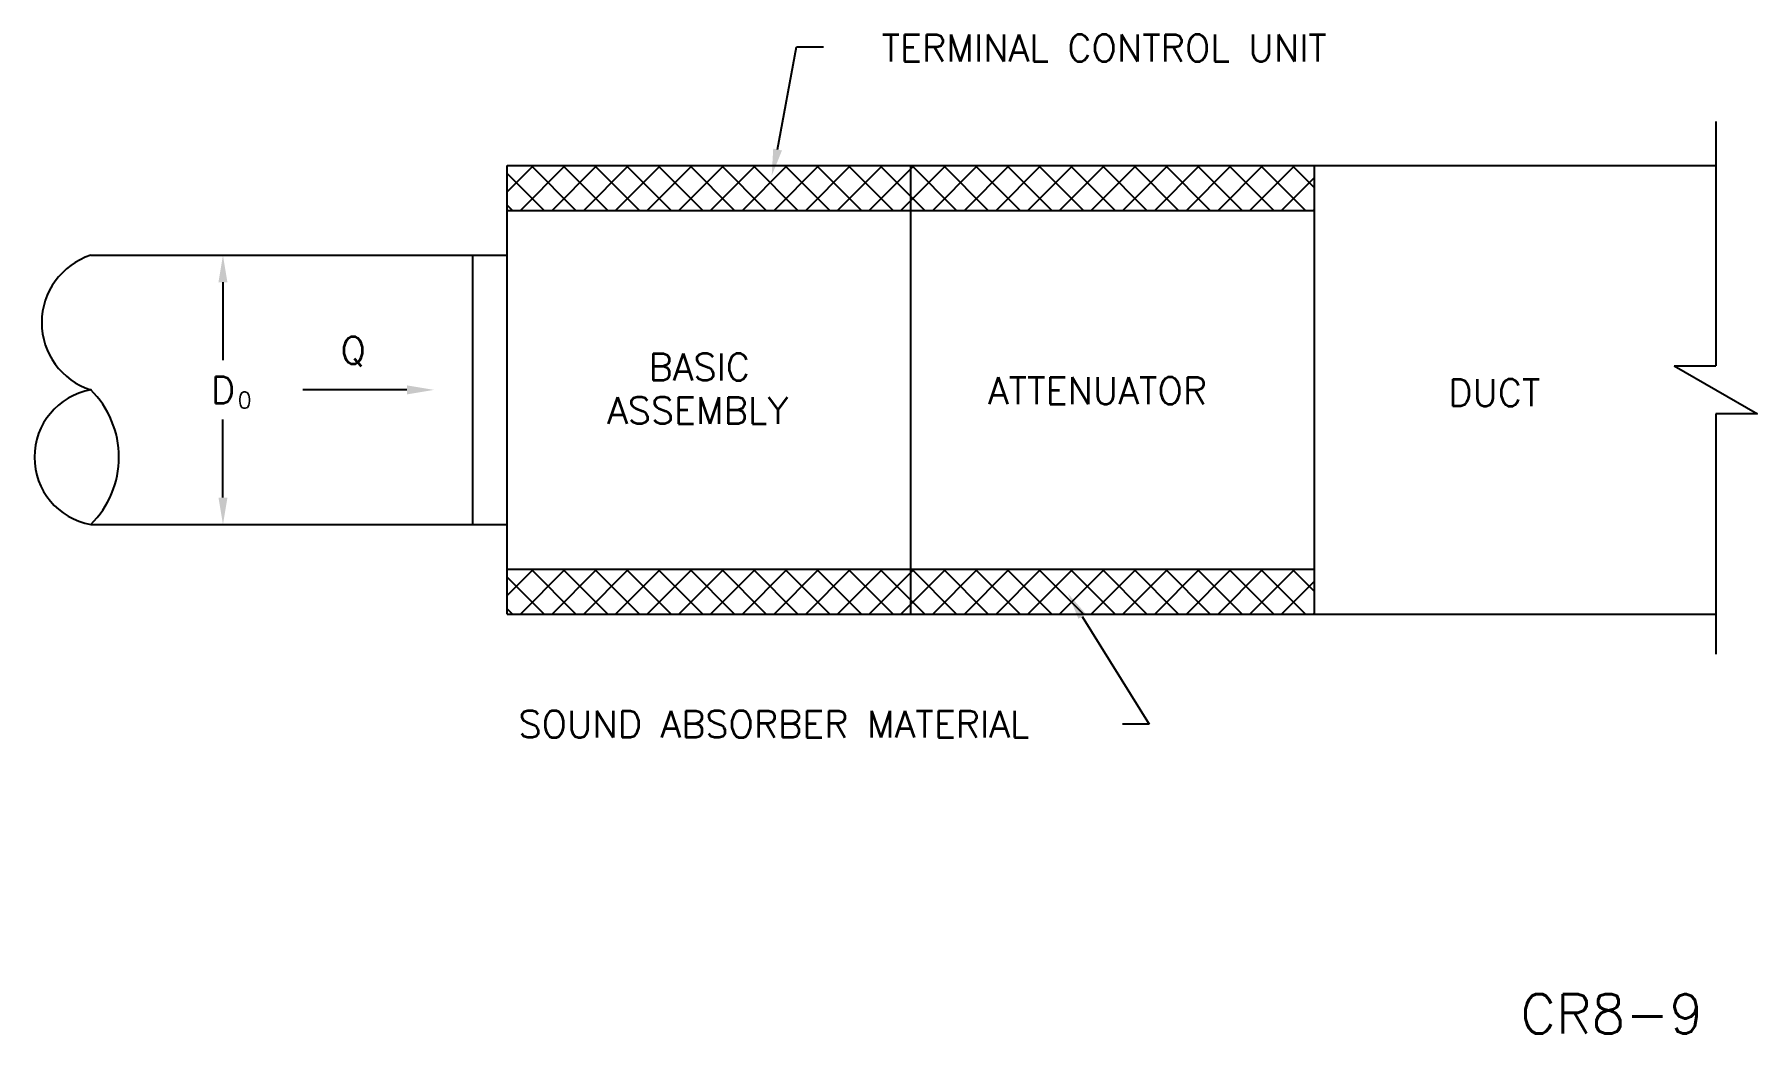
# Model space of a CAD drawing. Extents: x 1.07 to 10.67, y 1.39 to 6.96.
import ezdxf
from ezdxf.enums import TextEntityAlignment as Align

# ---------------------------------------------------------------- set-up
doc = ezdxf.new("R2010")
doc.units = 0
doc.header["$MEASUREMENT"] = 0
doc.layers.get('0').update_dxf_attribs({"linetype": 'CONTINUOUS'})
doc.layers.add('NUMBER', color=7, linetype='CONTINUOUS')
doc.styles.add('ROMANS', font='romans')

msp = doc.modelspace()

# ---------------------------------------------------------------- linework, layer by layer
at = {"color": 0}
for p, q in [((5.2076, 6.3155), (5.3132, 6.8875)), ((5.3132, 6.8875), (5.4632, 6.8875)), ((3.7005, 6.0794), (3.8471, 6.226)), ((3.9071, 5.976), (3.7005, 6.1827)), ((3.7739, 5.976), (4.0239, 6.226)), ((4.0839, 5.976), (3.8339, 6.226)), ((3.9507, 5.976), (4.2007, 6.226)), ((4.2607, 5.976), (4.0107, 6.226)), ((4.1275, 5.976), (4.3775, 6.226)), ((4.4374, 5.976), (4.1874, 6.226)), ((4.3042, 5.976), (4.5542, 6.226)), ((4.6142, 5.976), (4.3642, 6.226)), ((4.481, 5.976), (4.731, 6.226)), ((4.791, 5.976), (4.541, 6.226)), ((4.6578, 5.976), (4.9078, 6.226)), ((4.9678, 5.976), (4.7178, 6.226)), ((4.8346, 5.976), (5.0846, 6.226)), ((5.1446, 5.976), (4.8946, 6.226)), ((5.0113, 5.976), (5.2613, 6.226)), ((5.3213, 5.976), (5.0713, 6.226)), ((5.1881, 5.976), (5.4381, 6.226)), ((5.4981, 5.976), (5.2481, 6.226)), ((5.3649, 5.976), (5.6149, 6.226)), ((5.6749, 5.976), (5.4249, 6.226)), ((5.5417, 5.976), (5.7917, 6.226)), ((5.8517, 5.976), (5.6017, 6.226)), ((5.7185, 5.976), (5.9685, 6.226)), ((6.0284, 5.976), (5.7784, 6.226)), ((5.8952, 5.976), (6.1452, 6.226)), ((6.2052, 5.976), (5.9552, 6.226)), ((6.072, 5.976), (6.322, 6.226)), ((6.382, 5.976), (6.132, 6.226)), ((6.2488, 5.976), (6.4988, 6.226)), ((6.5588, 5.976), (6.3088, 6.226)), ((6.4256, 5.976), (6.6756, 6.226)), ((6.7355, 5.976), (6.4855, 6.226)), ((6.6023, 5.976), (6.8523, 6.226)), ((6.9123, 5.976), (6.6623, 6.226)), ((6.7791, 5.976), (7.0291, 6.226)), ((7.0891, 5.976), (6.8391, 6.226)), ((6.9559, 5.976), (7.2059, 6.226)), ((7.2659, 5.976), (7.0159, 6.226)), ((7.1327, 5.976), (7.3827, 6.226)), ((7.4426, 5.976), (7.1926, 6.226)), ((7.3094, 5.976), (7.5594, 6.226)), ((7.6194, 5.976), (7.3694, 6.226)), ((7.4862, 5.976), (7.7362, 6.226)), ((7.7962, 5.976), (7.5462, 6.226)), ((7.663, 5.976), (7.913, 6.226)), ((7.973, 5.976), (7.723, 6.226)), ((7.8398, 5.976), (8.0898, 6.226)), ((8.1498, 5.976), (7.8998, 6.226)), ((8.0166, 5.976), (8.2005, 6.16)), ((8.2005, 6.1021), (8.0765, 6.226)), ((3.7303, 5.976), (3.7005, 6.0059)), ((8.1933, 5.976), (8.2005, 5.9832)), ((3.7005, 3.8294), (3.8471, 3.976)), ((3.7739, 3.726), (4.0239, 3.976)), ((4.0839, 3.726), (3.8339, 3.976)), ((3.9507, 3.726), (4.2007, 3.976)), ((4.2607, 3.726), (4.0107, 3.976)), ((4.1275, 3.726), (4.3775, 3.976)), ((4.4374, 3.726), (4.1874, 3.976)), ((4.3042, 3.726), (4.5542, 3.976)), ((4.6142, 3.726), (4.3642, 3.976)), ((4.481, 3.726), (4.731, 3.976)), ((4.791, 3.726), (4.541, 3.976)), ((4.6578, 3.726), (4.9078, 3.976)), ((4.9678, 3.726), (4.7178, 3.976)), ((4.8346, 3.726), (5.0846, 3.976)), ((5.1446, 3.726), (4.8946, 3.976)), ((5.0113, 3.726), (5.2613, 3.976)), ((5.3213, 3.726), (5.0713, 3.976)), ((5.1881, 3.726), (5.4381, 3.976)), ((5.4981, 3.726), (5.2481, 3.976)), ((5.3649, 3.726), (5.6149, 3.976)), ((5.6749, 3.726), (5.4249, 3.976)), ((5.5417, 3.726), (5.7917, 3.976)), ((5.8517, 3.726), (5.6017, 3.976)), ((5.7185, 3.726), (5.9685, 3.976)), ((6.0284, 3.726), (5.7784, 3.976)), ((5.8952, 3.726), (6.1452, 3.976)), ((6.2052, 3.726), (5.9552, 3.976)), ((6.072, 3.726), (6.322, 3.976)), ((6.382, 3.726), (6.132, 3.976)), ((6.2488, 3.726), (6.4988, 3.976)), ((6.5588, 3.726), (6.3088, 3.976)), ((6.4256, 3.726), (6.6756, 3.976)), ((6.7355, 3.726), (6.4855, 3.976)), ((6.6023, 3.726), (6.8523, 3.976)), ((6.9123, 3.726), (6.6623, 3.976)), ((6.7791, 3.726), (7.0291, 3.976)), ((7.0891, 3.726), (6.8391, 3.976)), ((6.9559, 3.726), (7.2059, 3.976)), ((7.2659, 3.726), (7.0159, 3.976)), ((7.1327, 3.726), (7.3827, 3.976)), ((7.4426, 3.726), (7.1926, 3.976)), ((7.3094, 3.726), (7.5594, 3.976)), ((7.6194, 3.726), (7.3694, 3.976)), ((7.4862, 3.726), (7.7362, 3.976)), ((7.7962, 3.726), (7.5462, 3.976)), ((7.663, 3.726), (7.913, 3.976)), ((7.973, 3.726), (7.723, 3.976)), ((7.8398, 3.726), (8.0898, 3.976)), ((8.1498, 3.726), (7.8998, 3.976)), ((8.2005, 3.8521), (8.0765, 3.976)), ((3.9071, 3.726), (3.7005, 3.9327)), ((8.0166, 3.726), (8.2005, 3.91)), ((3.7303, 3.726), (3.7005, 3.7559)), ((8.1933, 3.726), (8.2005, 3.7332))]:
    msp.add_line(p, q, dxfattribs=at)
for p, q in [((10.4369, 6.4723), (10.4369, 5.1102)), ((3.7005, 3.726), (3.7005, 6.226)), ((3.7005, 6.226), (9.7005, 6.226)), ((5.9505, 3.726), (5.9505, 6.226)), ((8.2005, 3.726), (8.2005, 6.226)), ((9.7005, 6.226), (10.4369, 6.226)), ((3.7005, 5.976), (8.2005, 5.976)), ((1.3792, 5.726), (3.7005, 5.726)), ((3.5093, 4.226), (3.5093, 5.726)), ((2.1165, 5.576), (2.1165, 5.141)), ((10.2046, 5.1102), (10.6693, 4.8419)), ((10.2046, 5.1102), (10.4369, 5.1102)), ((3.142, 4.976), (2.5619, 4.976)), ((2.1165, 4.376), (2.1165, 4.811)), ((10.6693, 4.8419), (10.4369, 4.8419)), ((10.4369, 4.8419), (10.4369, 3.5024)), ((1.3792, 4.226), (3.7005, 4.226)), ((3.7005, 3.976), (8.2005, 3.976)), ((3.7005, 3.726), (9.7005, 3.726)), ((6.9054, 3.7134), (7.2791, 3.113)), ((9.7005, 3.726), (10.4369, 3.726)), ((7.2791, 3.113), (7.1291, 3.113))]:
    msp.add_line(p, q)
for centre, radius, start, end in [((1.5005, 5.351), 0.3941, 107.92308, 252.07692), ((1.4469, 4.601), 0.3811, 100.24209, 259.75791), ((1.0123, 4.601), 0.5246, 314.36959, 45.63041)]:
    msp.add_arc(centre, radius, start, end)
msp.add_point((1.3792, 4.976))
msp.add_solid([(5.232, 6.3101), (5.1833, 6.321), (5.1748, 6.1692)], dxfattribs=at)
for points in [[(2.0915, 5.576), (2.1415, 5.576), (2.1165, 5.726)], [(3.142, 5.001), (3.142, 4.951), (3.292, 4.976)], [(2.0915, 4.376), (2.1415, 4.376), (2.1165, 4.226)], [(6.9267, 3.7266), (6.8842, 3.7002), (6.8262, 3.8408)]]:
    msp.add_solid(points)

# ---------------------------------------------------------------- texts
at = {"style": 'ROMANS'}
for s, p in [('TERMINAL CONTROL UNIT', (7.0279, 6.8819)), ('D', (2.1165, 4.976))]:
    msp.add_text(s, height=0.15, dxfattribs=at).set_placement(p, align=Align.MIDDLE_CENTER)
for s, height, p in [('Q', 0.15, (2.7714, 5.1217)), ('BASIC', 0.15, (4.488, 5.0291)), ('ATTENUATOR', 0.15, (6.3798, 4.8967)), ('DUCT', 0.15, (8.9453, 4.886)), ('0', 0.09, (2.1985, 4.8743)), ('ASSEMBLY', 0.15, (4.2574, 4.7863)), ('SOUND ABSORBER MATERIAL', 0.15, (3.7637, 3.038))]:
    msp.add_text(s, height=height, dxfattribs=at).set_placement(p)
at = {"layer": 'NUMBER', "style": 'ROMANS'}
msp.add_text('CR8-9', height=0.22, dxfattribs=at).set_placement((9.348, 1.3888))

doc.saveas('drawing.dxf')
